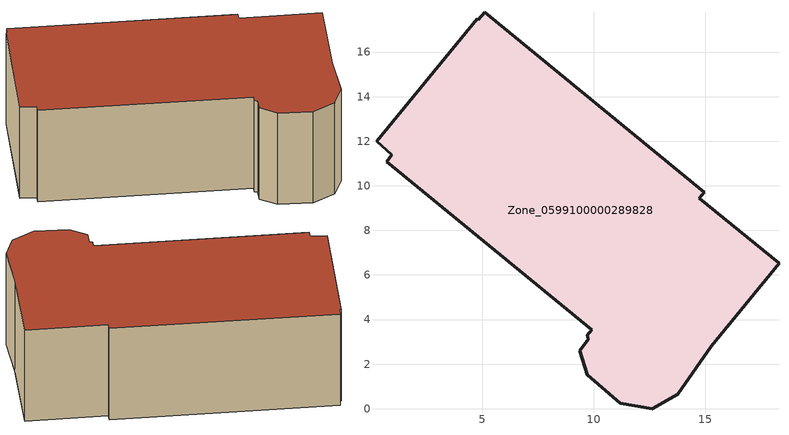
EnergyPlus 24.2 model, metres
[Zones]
Zone_0599100000289828
 floor ground (C_G): 4.83,17.45 5.11,17.78 14.95,9.71 14.73,9.45 18.31,6.54 15.27,2.8 13.77,0.66 12.63,0 11.19,0.24 9.71,1.53 9.37,2.6 9.76,3.12 9.7,3.3 9.91,3.55 0.73,11.09 0.95,11.39 0.26,12 4.77,17.5 z0
 wall outside (C_F): 9.71,1.53 11.19,0.24 12.63,0 13.77,0.66 15.27,2.8 18.31,6.54 14.73,9.45 14.95,9.71 5.11,17.78 4.83,17.45 4.77,17.5 0.26,12 0.95,11.39 0.73,11.09 9.91,3.55 9.7,3.3 9.76,3.12 9.37,2.6 9.71,1.53 z0:6.07
 roof outside (C_R): 9.7,3.3 9.76,3.12 9.37,2.6 9.71,1.53 11.19,0.24 12.63,0 13.77,0.66 15.27,2.8 18.31,6.54 14.73,9.45 14.95,9.71 5.11,17.78 4.83,17.45 4.77,17.5 0.26,12 0.95,11.39 0.73,11.09 9.91,3.55 z6.07
[BUILDING]
Pand.0599100000289828: North Axis=0; Terrain=City; Loads Convergence Tolerance Value=0.04; Temperature Convergence Tolerance Value=0.4; Solar Distribution=FullExterior; Maximum Number of Warmup Days=25; Minimum Number of Warmup Days=1
[Site:Location]
Rotterdam.The.Hague.AP_ZH_NLD Design_Conditions: Latitude=51.96; Longitude=4.45; Time Zone=1; Elevation=-4.5
[SITE:GROUNDTEMPERATURE:BUILDINGSURFACE]
18, 18, 18, 18, 18, 18, 18, 18, 18, 18, 18, 18
[MATERIAL] Thermal Absorptance=0.9; Solar Absorptance=0.7; Visible Absorptance=0.7
Name | Roughness | Thickness | Conductivity | Density | Specific Heat
G.D.1965-1974 | MediumSmooth | 0.15 | 0.882353 | 540 | 1210
F.D.1965-1974 | Rough | 0.3 | 0.697674 | 1920 | 840
R.D.1965-1974 | MediumRough | 0.2 | 0.232558 | 1500 | 1000
[CONSTRUCTION]
C_G: G.D.1965-1974
C_F: F.D.1965-1974
C_R: R.D.1965-1974
[ZONE]
Zone_0599100000289828: Type=1; Multiplier=1; Ceiling Height=Autocalculate; Volume=Autocalculate; Floor Area=autocalculate; Part of Total Floor Area=Yes
[ZONEINFILTRATION:DESIGNFLOWRATE]
Infil_Zone_0599100000289828: Zone or ZoneList or Space or SpaceList=Zone_0599100000289828; Schedule=AlwaysOn; Design Flow Rate Calculation Method=Flow/Area; Flow Rate per Floor Area=0.0042; Constant Term Coefficient=1; Temperature Term Coefficient=0; Velocity Term Coefficient=0; Velocity Squared Term Coefficient=0
[HVACTEMPLATE:ZONE:IDEALLOADSAIRSYSTEM]
Zone_0599100000289828: Maximum Heating Supply Air Temperature=50; Minimum Cooling Supply Air Temperature=13; Maximum Heating Supply Air Humidity Ratio=0.0156; Minimum Cooling Supply Air Humidity Ratio=0.0077; Heating Limit=NoLimit; Cooling Limit=NoLimit; Dehumidification Control Type=ConstantSensibleHeatRatio; Cooling Sensible Heat Ratio=0.7; Dehumidification Setpoint=60; Humidification Control Type=None; Humidification Setpoint=30; Outdoor Air Method=None; Outdoor Air Flow Rate per Person=0.00944; Outdoor Air Flow Rate per Zone Floor Area=0; Outdoor Air Flow Rate per Zone=0; Demand Controlled Ventilation Type=None; Outdoor Air Economizer Type=NoEconomizer; Heat Recovery Type=None; Sensible Heat Recovery Effectiveness=0.7; Latent Heat Recovery Effectiveness=0.65
[ZONECONTROL:THERMOSTAT]
ThermostatControl_Zone_0599100000289828: Zone or ZoneList=Zone_0599100000289828; Control Type Schedule=DualSetpointControlType; Control 1=Thermostat_Zone_0599100000289828; Temperature Difference Between Cutout And Setpoint=0
[THERMOSTATSETPOINT:DUALSETPOINT]
Thermostat_Zone_0599100000289828: Heating Setpoint Temperature Schedule=HeatingSetpoint_Zone_0599100000289828; Cooling Setpoint Temperature Schedule=CoolingSetpoint_Zone_0599100000289828
[SCHEDULE:COMPACT]
HeatingSetpoint_Zone_0599100000289828: Through: 12/31, For: AllDays, Until: 24:00, 21
CoolingSetpoint_Zone_0599100000289828: Through: 12/31, For: AllDays, Until: 24:00, 24
DualSetpointControlType: Through: 12/31, For: AllDays, Until: 24:00, 4
AlwaysOn: Through: 12/31, For: AllDays, Until: 24:00, 1
